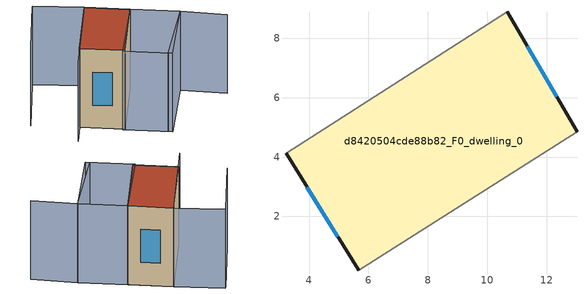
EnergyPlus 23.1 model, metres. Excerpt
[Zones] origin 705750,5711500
d8420504cde88b82_F0_dwelling_0
 floor ground (EU_floor_Construction): 13.03,4.86 10.67,8.9 3.22,4.13 5.67,0.18 z0
 wall outside (EU_wall_Construction): 10.67,8.9 13.03,4.86 / 5.67,0.18 3.22,4.13 z0:9
 wall adiabatic (EU_wall_Construction): 13.03,4.86 5.67,0.18 / 3.22,4.13 10.67,8.9 z0:9
 window (EU_Window_Construction): 11.35,7.73 12.34,6.03 / 4.96,1.32 3.93,2.99 z2.6:6.4
 roof outside (EU_roof_Construction): 10.67,8.9 13.03,4.86 5.67,0.18 3.22,4.13 z9
shading: 7.78,-3.63 15.63,0.51 / 7.85,13.29 10.67,8.9 / 10.67,8.9 0.82,2.56 / 7.7,13.19 0.66,8.33 / 15.63,0.51 17.85,-3.71 / 13.02,4.86 15.63,0.51 / 15.63,0.51 8.03,-4.04 / 8.03,-4.04 5.43,0.31 / 5.43,0.31 13.02,4.86 z0:9
[Building]
EU S2 Campaign: North Axis=0; Terrain=City; Solar Distribution=FullExterior
[Site:Location]
London: Latitude=51.5; Longitude=-0.5; Time Zone=0; Elevation=25
[SizingPeriod:WeatherFileDays]
AnnualSizingPeriod: Begin Month=1; Begin Day of Month=1; End Month=12; End Day of Month=31; Day of Week for Start Day=Monday; Use Weather File Daylight Saving Period=No; Use Weather File Rain and Snow Indicators=No
[MATERIAL]
EU_InternalMass_Material: Roughness=MediumRough; Thickness=0.1; Conductivity=1; Density=1800; Specific Heat=900; Thermal Absorptance=0.9; Solar Absorptance=0.7; Visible Absorptance=0.7
[MATERIAL:NOMASS] Roughness=MediumRough; Thermal Absorptance=0.9; Solar Absorptance=0.7; Visible Absorptance=0.7
Name | Thermal Resistance
EU_wall_NoMass | 0.724719
EU_roof_NoMass | 2.98947
EU_floor_NoMass | 2.39157
[WINDOWMATERIAL:SIMPLEGLAZINGSYSTEM]
EU_Window_SimpleGlazing: UFactor=2.63425; Solar Heat Gain Coefficient=0.76; Visible Transmittance=0.76
[CONSTRUCTION]
EU_wall_Construction: EU_wall_NoMass
EU_roof_Construction: EU_roof_NoMass
EU_floor_Construction: EU_floor_NoMass
EU_InternalMass_Construction: EU_InternalMass_Material
EU_Window_Construction: EU_Window_SimpleGlazing
[ZONE]
d8420504cde88b82_F0_dwelling_0: Type=1; Multiplier=1; Ceiling Height=autocalculate; Volume=368.488; Floor Area=autocalculate; Part of Total Floor Area=Yes
[INTERNALMASS]
d8420504cde88b82_F0_dwelling_0_EU_InternalMass: Construction=EU_InternalMass_Construction; Zone or ZoneList=d8420504cde88b82_F0_dwelling_0; Surface Area=40.9429
[OTHEREQUIPMENT]
EU_Step8_InternalGain_d8420504cde88b82_F0_dwelling_0_f000: Fuel Type=Electricity; Zone or ZoneList or Space or SpaceList=d8420504cde88b82_F0_dwelling_0; Schedule=EU_Step8_GainSchedule_d8420504cde88b82_F0_dwelling_0_f000; Design Level Calculation Method=Watts/Area; Power per Zone Floor Area=1; Fraction Latent=0; Fraction Radiant=0; Fraction Lost=0; Carbon Dioxide Generation Rate=0; EndUse Subcategory=EU_Step8_InternalGains
[ZONEVENTILATION:DESIGNFLOWRATE]
EU_ConstantAir_d8420504cde88b82_F0_dwelling_0: Zone or ZoneList or Space or SpaceList=d8420504cde88b82_F0_dwelling_0; Schedule=EU_AlwaysOn; Design Flow Rate Calculation Method=AirChanges/Hour; Air Changes per Hour=0.418135; Ventilation Type=Natural; Fan Pressure Rise=0; Fan Total Efficiency=1; Constant Term Coefficient=1; Temperature Term Coefficient=0; Velocity Term Coefficient=0; Velocity Squared Term Coefficient=0; Minimum Indoor Temperature=-100; Maximum Indoor Temperature=100; Delta Temperature=-100; Minimum Outdoor Temperature=-100; Maximum Outdoor Temperature=100; Maximum Wind Speed=40
[HVACTEMPLATE:THERMOSTAT]
EU_HeatOnly_d8420504cde88b82_F0_dwelling_0: Constant Heating Setpoint=20; Constant Cooling Setpoint=50
[HVACTEMPLATE:ZONE:IDEALLOADSAIRSYSTEM]
d8420504cde88b82_F0_dwelling_0: Template Thermostat=EU_HeatOnly_d8420504cde88b82_F0_dwelling_0; System Availability Schedule=EU_AlwaysOn; Maximum Heating Supply Air Temperature=50; Minimum Cooling Supply Air Temperature=13; Maximum Heating Supply Air Humidity Ratio=0.0156; Minimum Cooling Supply Air Humidity Ratio=0.0077; Heating Limit=NoLimit; Cooling Limit=NoLimit; Heating Availability Schedule=EU_AlwaysOn; Cooling Availability Schedule=EU_CoolingOff; Dehumidification Control Type=ConstantSensibleHeatRatio; Cooling Sensible Heat Ratio=0.7; Dehumidification Setpoint=60; Humidification Control Type=None; Humidification Setpoint=30; Outdoor Air Method=None; Outdoor Air Flow Rate per Person=0.00944; Outdoor Air Flow Rate per Zone Floor Area=0; Outdoor Air Flow Rate per Zone=0; Demand Controlled Ventilation Type=None; Outdoor Air Economizer Type=NoEconomizer; Heat Recovery Type=None; Sensible Heat Recovery Effectiveness=0.7; Latent Heat Recovery Effectiveness=0.65
[SIZING:ZONE]
d8420504cde88b82_F0_dwelling_0: Zone Cooling Design Supply Air Temperature Input Method=SupplyAirTemperature; Zone Cooling Design Supply Air Temperature=13; Zone Heating Design Supply Air Temperature Input Method=SupplyAirTemperature; Zone Heating Design Supply Air Temperature=50; Zone Cooling Design Supply Air Humidity Ratio=0.008; Zone Heating Design Supply Air Humidity Ratio=0.008; Cooling Design Air Flow Method=DesignDay; Cooling Design Air Flow Rate=0; Cooling Minimum Air Flow per Zone Floor Area=0.000762; Cooling Minimum Air Flow=0; Cooling Minimum Air Flow Fraction=0.2; Heating Design Air Flow Method=DesignDay; Heating Design Air Flow Rate=0; Heating Maximum Air Flow per Zone Floor Area=0.002032; Heating Maximum Air Flow=0.141576; Heating Maximum Air Flow Fraction=0.3; Account for Dedicated Outdoor Air System=No; Dedicated Outdoor Air System Control Strategy=NeutralSupplyAir; Dedicated Outdoor Air Low Setpoint Temperature for Design=autosize; Dedicated Outdoor Air High Setpoint Temperature for Design=autosize; Zone Load Sizing Method=Sensible Load Only No Latent Load; Zone Latent Cooling Design Supply Air Humidity Ratio Input Method=HumidityRatioDifference; Zone Cooling Design Supply Air Humidity Ratio Difference=0.005; Zone Latent Heating Design Supply Air Humidity Ratio Input Method=HumidityRatioDifference; Zone Humidification Design Supply Air Humidity Ratio Difference=0.005
[SCHEDULE:CONSTANT]
Name | Hourly Value
EU_AlwaysOn | 1
EU_CoolingOff | 0
[SCHEDULE:FILE]
EU_Step8_GainSchedule_d8420504cde88b82_F0_dwelling_0_f000: File=../../schedules/d8420504cde88b82/d8420504cde88b82_F0_dwelling_0_f000_gain.csv; Column Number=1; Rows to Skip at Top=0; Number of Hours of Data=8760; Column Separator=Comma; Interpolate to Timestep=No; Minutes per Item=60; Adjust Schedule for Daylight Savings=Yes
